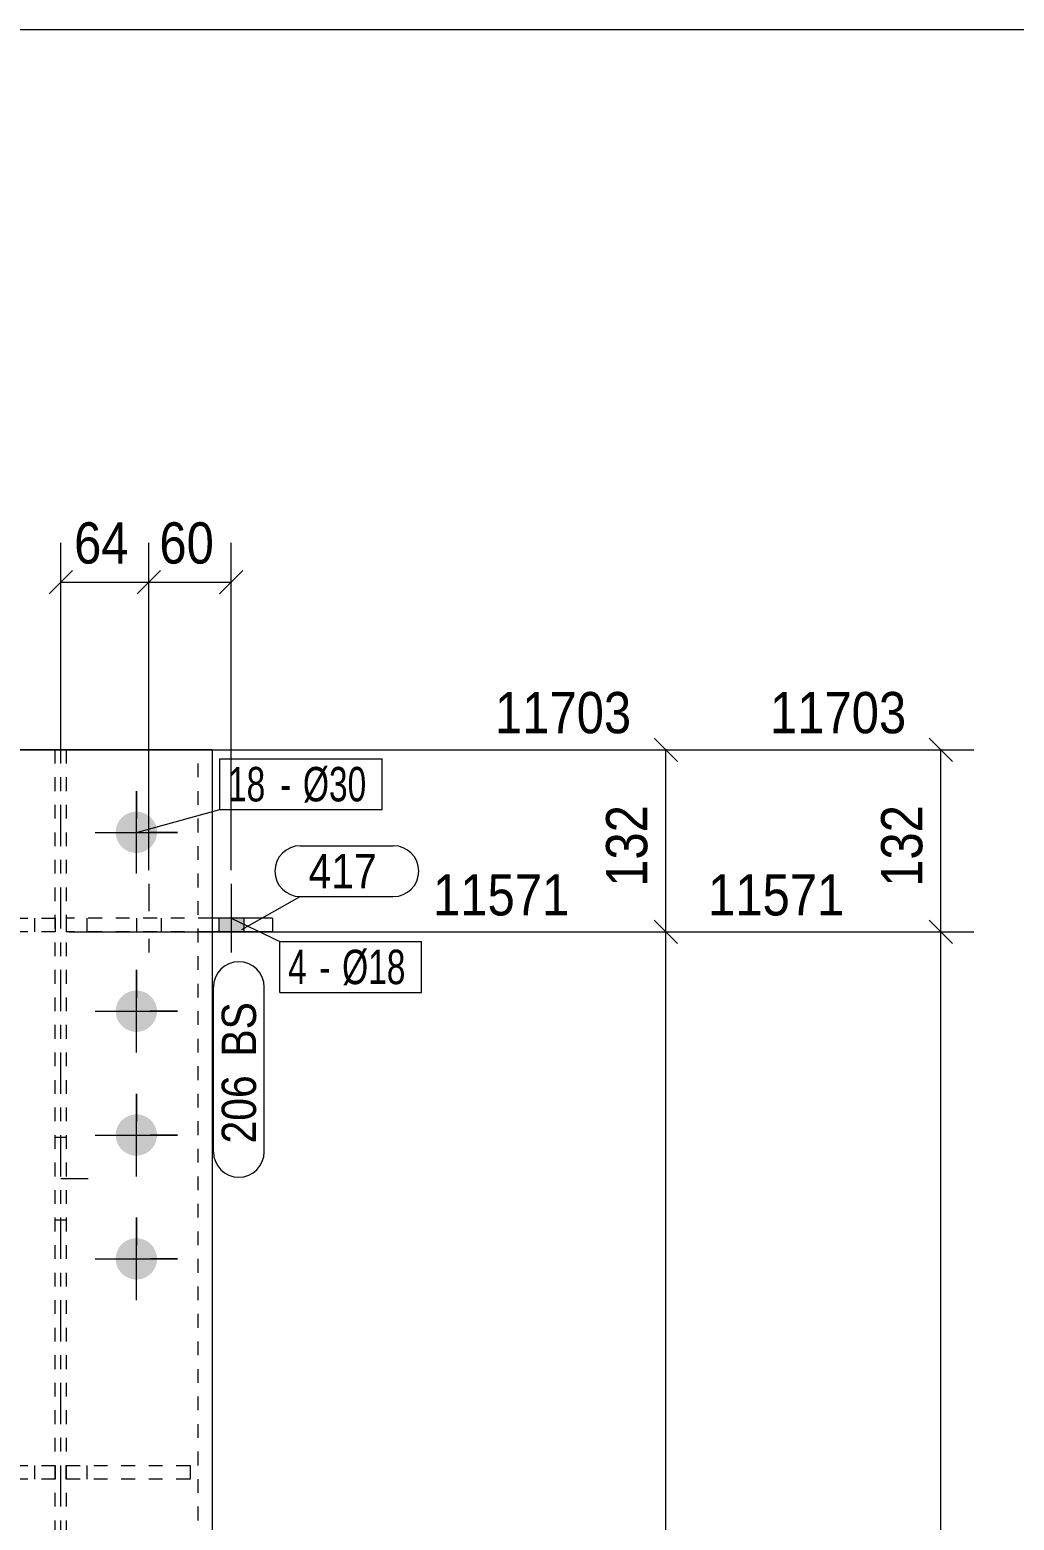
# Model space of a CAD drawing. Header units: millimetres. Extents: x 2 to 579, y 1 to 405.
# Drawn here: x 82.8 to 154.4, y 296.7 to 405 of the extents above; entities that cross this region are included whole.
import ezdxf

# ---------------------------------------------------------------- set-up
doc = ezdxf.new("R2010")
doc.units = ezdxf.units.MM
for name, pattern in [('XKITLINE00', [0]), ('XKITLINE01', [4, 1, -1, 1, -1]), ('XKITLINE02', [4, 2, -2]), ('XKITLINE03', [6, 3, -1, 1, -1])]:
    doc.linetypes.add(name, pattern=pattern)
for name, color, linetype, lineweight in [('Bolt', 3, 'Continuous', 0), ('BoltMark', 7, 'Continuous', 0), ('Dimensions', 7, 'Continuous', 0), ('DrawingSheet', 5, 'Continuous', 0), ('Part', 2, 'Continuous', 0), ('PartMark', 7, 'Continuous', 0)]:
    doc.layers.add(name, color=color, linetype=linetype, lineweight=lineweight)
doc.styles.add('ARIAL', font='ARIAL.TTF')
doc.styles.add('ARIAL_NARROW', font='ARIALN.TTF')

# ---------------------------------------------------------------- blocks, each defined once
blk = doc.blocks.new('*A24')
at = {"layer": 'Bolt', "color": 3, "linetype": 'XKITLINE02', "lineweight": 0}
for p, q in [((85.48, 324.5), (84.68, 324.5)), ((87.08, 321.5), (83.08, 321.5)), ((85.48, 318.5), (84.68, 318.5))]:
    blk.add_line(p, q, dxfattribs=at)
blk = doc.blocks.new('*A26')
at = {"layer": 'Bolt'}
for points in [[(89.08, 346.72), (89.08, 346.76), (89.08, 346.79), (89.08, 346.83), (89.09, 346.87), (89.09, 346.9), (89.1, 346.94), (89.11, 346.97), (89.11, 347.01), (89.12, 347.05), (89.13, 347.08), (89.14, 347.12), (89.15, 347.15), (89.16, 347.19), (89.18, 347.22), (89.19, 347.26), (89.21, 347.29), (89.22, 347.32), (89.24, 347.36), (89.25, 347.39), (89.27, 347.42), (89.29, 347.45), (89.31, 347.48), (89.33, 347.52), (89.35, 347.55), (89.37, 347.58), (89.39, 347.61), (89.42, 347.63), (89.44, 347.66), (89.47, 347.69), (89.49, 347.72), (89.52, 347.74), (89.54, 347.77), (89.57, 347.79), (89.6, 347.82), (89.63, 347.84), (89.65, 347.86), (89.68, 347.89), (89.71, 347.91), (89.74, 347.93), (89.77, 347.95), (89.81, 347.97), (89.84, 347.99), (89.87, 348.01), (89.9, 348.02), (89.94, 348.04), (89.97, 348.05), (90, 348.07), (90.04, 348.08), (90.07, 348.09), (90.11, 348.11), (90.14, 348.12), (90.18, 348.13), (90.21, 348.14), (90.25, 348.15), (90.28, 348.15), (90.32, 348.16), (90.36, 348.17), (90.39, 348.17), (90.43, 348.18), (90.47, 348.18), (90.5, 348.18), (90.54, 348.18), (90.58, 348.18), (90.61, 348.18), (90.65, 348.18), (90.69, 348.18), (90.72, 348.18), (90.76, 348.17), (90.8, 348.17), (90.83, 348.16), (90.87, 348.15), (90.91, 348.15), (90.94, 348.14), (90.98, 348.13), (91.01, 348.12), (91.05, 348.11), (91.08, 348.09), (91.12, 348.08), (91.15, 348.07), (91.19, 348.05), (91.22, 348.04), (91.25, 348.02), (91.28, 348.01), (91.32, 347.99), (91.35, 347.97), (91.38, 347.95), (91.41, 347.93), (91.44, 347.91), (91.47, 347.89), (91.5, 347.86), (91.53, 347.84), (91.56, 347.82), (91.58, 347.79), (91.61, 347.77), (91.64, 347.74), (91.66, 347.72), (91.69, 347.69), (91.71, 347.66), (91.74, 347.63), (91.76, 347.61), (91.78, 347.58), (91.8, 347.55), (91.82, 347.52), (91.84, 347.48), (91.86, 347.45), (91.88, 347.42), (91.9, 347.39), (91.92, 347.36), (91.93, 347.32), (91.95, 347.29), (91.96, 347.26), (91.98, 347.22), (91.99, 347.19), (92, 347.15), (92.01, 347.12), (92.02, 347.08), (92.03, 347.05), (92.04, 347.01), (92.05, 346.97), (92.06, 346.94), (92.06, 346.9), (92.07, 346.87), (92.07, 346.83), (92.07, 346.79), (92.08, 346.76), (92.08, 346.72), (92.08, 346.68), (92.08, 346.65), (92.08, 346.61), (92.07, 346.57), (92.07, 346.54), (92.07, 346.5), (92.06, 346.46), (92.06, 346.43), (92.05, 346.39), (92.04, 346.35), (92.03, 346.32), (92.02, 346.28), (92.01, 346.25), (92, 346.21), (91.99, 346.18), (91.98, 346.14), (91.96, 346.11), (91.95, 346.07), (91.93, 346.04), (91.92, 346.01), (91.9, 345.98), (91.88, 345.94), (91.86, 345.91), (91.84, 345.88), (91.82, 345.85), (91.8, 345.82), (91.78, 345.79), (91.76, 345.76), (91.74, 345.73), (91.71, 345.7), (91.69, 345.68), (91.66, 345.65), (91.64, 345.62), (91.61, 345.6), (91.58, 345.57), (91.56, 345.55), (91.53, 345.52), (91.5, 345.5), (91.47, 345.48), (91.44, 345.46), (91.41, 345.44), (91.38, 345.42), (91.35, 345.4), (91.32, 345.38), (91.28, 345.36), (91.25, 345.34), (91.22, 345.33), (91.19, 345.31), (91.15, 345.3), (91.12, 345.28), (91.08, 345.27), (91.05, 345.26), (91.01, 345.25), (90.98, 345.24), (90.94, 345.23), (90.91, 345.22), (90.87, 345.21), (90.83, 345.2), (90.8, 345.2), (90.76, 345.19), (90.72, 345.19), (90.69, 345.19), (90.65, 345.18), (90.61, 345.18), (90.58, 345.18), (90.54, 345.18), (90.5, 345.18), (90.47, 345.19), (90.43, 345.19), (90.39, 345.19), (90.36, 345.2), (90.32, 345.2), (90.28, 345.21), (90.25, 345.22), (90.21, 345.23), (90.18, 345.24), (90.14, 345.25), (90.11, 345.26), (90.07, 345.27), (90.04, 345.28), (90, 345.3), (89.97, 345.31), (89.94, 345.33), (89.9, 345.34), (89.87, 345.36), (89.84, 345.38), (89.81, 345.4), (89.77, 345.42), (89.74, 345.44), (89.71, 345.46), (89.68, 345.48), (89.65, 345.5), (89.63, 345.52), (89.6, 345.55), (89.57, 345.57), (89.54, 345.6), (89.52, 345.62), (89.49, 345.65), (89.47, 345.68), (89.44, 345.7), (89.42, 345.73), (89.39, 345.76), (89.37, 345.79), (89.35, 345.82), (89.33, 345.85), (89.31, 345.88), (89.29, 345.91), (89.27, 345.94), (89.25, 345.98), (89.24, 346.01), (89.22, 346.04), (89.21, 346.07), (89.19, 346.11), (89.18, 346.14), (89.16, 346.18), (89.15, 346.21), (89.14, 346.25), (89.13, 346.28), (89.12, 346.32), (89.11, 346.35), (89.11, 346.39), (89.1, 346.43), (89.09, 346.46), (89.09, 346.5), (89.08, 346.54), (89.08, 346.57), (89.08, 346.61), (89.08, 346.65), (89.08, 346.68)], [(89.08, 333.72), (89.08, 333.76), (89.08, 333.79), (89.08, 333.83), (89.09, 333.87), (89.09, 333.9), (89.1, 333.94), (89.11, 333.97), (89.11, 334.01), (89.12, 334.05), (89.13, 334.08), (89.14, 334.12), (89.15, 334.15), (89.16, 334.19), (89.18, 334.22), (89.19, 334.26), (89.21, 334.29), (89.22, 334.32), (89.24, 334.36), (89.25, 334.39), (89.27, 334.42), (89.29, 334.45), (89.31, 334.48), (89.33, 334.52), (89.35, 334.55), (89.37, 334.58), (89.39, 334.61), (89.42, 334.63), (89.44, 334.66), (89.47, 334.69), (89.49, 334.72), (89.52, 334.74), (89.54, 334.77), (89.57, 334.79), (89.6, 334.82), (89.63, 334.84), (89.65, 334.86), (89.68, 334.89), (89.71, 334.91), (89.74, 334.93), (89.77, 334.95), (89.81, 334.97), (89.84, 334.99), (89.87, 335.01), (89.9, 335.02), (89.94, 335.04), (89.97, 335.05), (90, 335.07), (90.04, 335.08), (90.07, 335.09), (90.11, 335.11), (90.14, 335.12), (90.18, 335.13), (90.21, 335.14), (90.25, 335.15), (90.28, 335.15), (90.32, 335.16), (90.36, 335.17), (90.39, 335.17), (90.43, 335.18), (90.47, 335.18), (90.5, 335.18), (90.54, 335.18), (90.58, 335.18), (90.61, 335.18), (90.65, 335.18), (90.69, 335.18), (90.72, 335.18), (90.76, 335.17), (90.8, 335.17), (90.83, 335.16), (90.87, 335.15), (90.91, 335.15), (90.94, 335.14), (90.98, 335.13), (91.01, 335.12), (91.05, 335.11), (91.08, 335.09), (91.12, 335.08), (91.15, 335.07), (91.19, 335.05), (91.22, 335.04), (91.25, 335.02), (91.28, 335.01), (91.32, 334.99), (91.35, 334.97), (91.38, 334.95), (91.41, 334.93), (91.44, 334.91), (91.47, 334.89), (91.5, 334.86), (91.53, 334.84), (91.56, 334.82), (91.58, 334.79), (91.61, 334.77), (91.64, 334.74), (91.66, 334.72), (91.69, 334.69), (91.71, 334.66), (91.74, 334.63), (91.76, 334.61), (91.78, 334.58), (91.8, 334.55), (91.82, 334.52), (91.84, 334.48), (91.86, 334.45), (91.88, 334.42), (91.9, 334.39), (91.92, 334.36), (91.93, 334.32), (91.95, 334.29), (91.96, 334.26), (91.98, 334.22), (91.99, 334.19), (92, 334.15), (92.01, 334.12), (92.02, 334.08), (92.03, 334.05), (92.04, 334.01), (92.05, 333.97), (92.06, 333.94), (92.06, 333.9), (92.07, 333.87), (92.07, 333.83), (92.07, 333.79), (92.08, 333.76), (92.08, 333.72), (92.08, 333.68), (92.08, 333.65), (92.08, 333.61), (92.07, 333.57), (92.07, 333.54), (92.07, 333.5), (92.06, 333.46), (92.06, 333.43), (92.05, 333.39), (92.04, 333.35), (92.03, 333.32), (92.02, 333.28), (92.01, 333.25), (92, 333.21), (91.99, 333.18), (91.98, 333.14), (91.96, 333.11), (91.95, 333.07), (91.93, 333.04), (91.92, 333.01), (91.9, 332.98), (91.88, 332.94), (91.86, 332.91), (91.84, 332.88), (91.82, 332.85), (91.8, 332.82), (91.78, 332.79), (91.76, 332.76), (91.74, 332.73), (91.71, 332.7), (91.69, 332.68), (91.66, 332.65), (91.64, 332.62), (91.61, 332.6), (91.58, 332.57), (91.56, 332.55), (91.53, 332.52), (91.5, 332.5), (91.47, 332.48), (91.44, 332.46), (91.41, 332.44), (91.38, 332.42), (91.35, 332.4), (91.32, 332.38), (91.28, 332.36), (91.25, 332.34), (91.22, 332.33), (91.19, 332.31), (91.15, 332.3), (91.12, 332.28), (91.08, 332.27), (91.05, 332.26), (91.01, 332.25), (90.98, 332.24), (90.94, 332.23), (90.91, 332.22), (90.87, 332.21), (90.83, 332.2), (90.8, 332.2), (90.76, 332.19), (90.72, 332.19), (90.69, 332.19), (90.65, 332.18), (90.61, 332.18), (90.58, 332.18), (90.54, 332.18), (90.5, 332.18), (90.47, 332.19), (90.43, 332.19), (90.39, 332.19), (90.36, 332.2), (90.32, 332.2), (90.28, 332.21), (90.25, 332.22), (90.21, 332.23), (90.18, 332.24), (90.14, 332.25), (90.11, 332.26), (90.07, 332.27), (90.04, 332.28), (90, 332.3), (89.97, 332.31), (89.94, 332.33), (89.9, 332.34), (89.87, 332.36), (89.84, 332.38), (89.81, 332.4), (89.77, 332.42), (89.74, 332.44), (89.71, 332.46), (89.68, 332.48), (89.65, 332.5), (89.63, 332.52), (89.6, 332.55), (89.57, 332.57), (89.54, 332.6), (89.52, 332.62), (89.49, 332.65), (89.47, 332.68), (89.44, 332.7), (89.42, 332.73), (89.39, 332.76), (89.37, 332.79), (89.35, 332.82), (89.33, 332.85), (89.31, 332.88), (89.29, 332.91), (89.27, 332.94), (89.25, 332.98), (89.24, 333.01), (89.22, 333.04), (89.21, 333.07), (89.19, 333.11), (89.18, 333.14), (89.16, 333.18), (89.15, 333.21), (89.14, 333.25), (89.13, 333.28), (89.12, 333.32), (89.11, 333.35), (89.11, 333.39), (89.1, 333.43), (89.09, 333.46), (89.09, 333.5), (89.08, 333.54), (89.08, 333.57), (89.08, 333.61), (89.08, 333.65), (89.08, 333.68)], [(89.08, 324.72), (89.08, 324.76), (89.08, 324.79), (89.08, 324.83), (89.09, 324.87), (89.09, 324.9), (89.1, 324.94), (89.11, 324.97), (89.11, 325.01), (89.12, 325.05), (89.13, 325.08), (89.14, 325.12), (89.15, 325.15), (89.16, 325.19), (89.18, 325.22), (89.19, 325.26), (89.21, 325.29), (89.22, 325.32), (89.24, 325.36), (89.25, 325.39), (89.27, 325.42), (89.29, 325.45), (89.31, 325.48), (89.33, 325.52), (89.35, 325.55), (89.37, 325.58), (89.39, 325.61), (89.42, 325.63), (89.44, 325.66), (89.47, 325.69), (89.49, 325.72), (89.52, 325.74), (89.54, 325.77), (89.57, 325.79), (89.6, 325.82), (89.63, 325.84), (89.65, 325.86), (89.68, 325.89), (89.71, 325.91), (89.74, 325.93), (89.77, 325.95), (89.81, 325.97), (89.84, 325.99), (89.87, 326.01), (89.9, 326.02), (89.94, 326.04), (89.97, 326.05), (90, 326.07), (90.04, 326.08), (90.07, 326.09), (90.11, 326.11), (90.14, 326.12), (90.18, 326.13), (90.21, 326.14), (90.25, 326.15), (90.28, 326.15), (90.32, 326.16), (90.36, 326.17), (90.39, 326.17), (90.43, 326.18), (90.47, 326.18), (90.5, 326.18), (90.54, 326.18), (90.58, 326.18), (90.61, 326.18), (90.65, 326.18), (90.69, 326.18), (90.72, 326.18), (90.76, 326.17), (90.8, 326.17), (90.83, 326.16), (90.87, 326.15), (90.91, 326.15), (90.94, 326.14), (90.98, 326.13), (91.01, 326.12), (91.05, 326.11), (91.08, 326.09), (91.12, 326.08), (91.15, 326.07), (91.19, 326.05), (91.22, 326.04), (91.25, 326.02), (91.28, 326.01), (91.32, 325.99), (91.35, 325.97), (91.38, 325.95), (91.41, 325.93), (91.44, 325.91), (91.47, 325.89), (91.5, 325.86), (91.53, 325.84), (91.56, 325.82), (91.58, 325.79), (91.61, 325.77), (91.64, 325.74), (91.66, 325.72), (91.69, 325.69), (91.71, 325.66), (91.74, 325.63), (91.76, 325.61), (91.78, 325.58), (91.8, 325.55), (91.82, 325.52), (91.84, 325.48), (91.86, 325.45), (91.88, 325.42), (91.9, 325.39), (91.92, 325.36), (91.93, 325.32), (91.95, 325.29), (91.96, 325.26), (91.98, 325.22), (91.99, 325.19), (92, 325.15), (92.01, 325.12), (92.02, 325.08), (92.03, 325.05), (92.04, 325.01), (92.05, 324.97), (92.06, 324.94), (92.06, 324.9), (92.07, 324.87), (92.07, 324.83), (92.07, 324.79), (92.08, 324.76), (92.08, 324.72), (92.08, 324.68), (92.08, 324.65), (92.08, 324.61), (92.07, 324.57), (92.07, 324.54), (92.07, 324.5), (92.06, 324.46), (92.06, 324.43), (92.05, 324.39), (92.04, 324.35), (92.03, 324.32), (92.02, 324.28), (92.01, 324.25), (92, 324.21), (91.99, 324.18), (91.98, 324.14), (91.96, 324.11), (91.95, 324.07), (91.93, 324.04), (91.92, 324.01), (91.9, 323.98), (91.88, 323.94), (91.86, 323.91), (91.84, 323.88), (91.82, 323.85), (91.8, 323.82), (91.78, 323.79), (91.76, 323.76), (91.74, 323.73), (91.71, 323.7), (91.69, 323.68), (91.66, 323.65), (91.64, 323.62), (91.61, 323.6), (91.58, 323.57), (91.56, 323.55), (91.53, 323.52), (91.5, 323.5), (91.47, 323.48), (91.44, 323.46), (91.41, 323.44), (91.38, 323.42), (91.35, 323.4), (91.32, 323.38), (91.28, 323.36), (91.25, 323.34), (91.22, 323.33), (91.19, 323.31), (91.15, 323.3), (91.12, 323.28), (91.08, 323.27), (91.05, 323.26), (91.01, 323.25), (90.98, 323.24), (90.94, 323.23), (90.91, 323.22), (90.87, 323.21), (90.83, 323.2), (90.8, 323.2), (90.76, 323.19), (90.72, 323.19), (90.69, 323.19), (90.65, 323.18), (90.61, 323.18), (90.58, 323.18), (90.54, 323.18), (90.5, 323.18), (90.47, 323.19), (90.43, 323.19), (90.39, 323.19), (90.36, 323.2), (90.32, 323.2), (90.28, 323.21), (90.25, 323.22), (90.21, 323.23), (90.18, 323.24), (90.14, 323.25), (90.11, 323.26), (90.07, 323.27), (90.04, 323.28), (90, 323.3), (89.97, 323.31), (89.94, 323.33), (89.9, 323.34), (89.87, 323.36), (89.84, 323.38), (89.81, 323.4), (89.77, 323.42), (89.74, 323.44), (89.71, 323.46), (89.68, 323.48), (89.65, 323.5), (89.63, 323.52), (89.6, 323.55), (89.57, 323.57), (89.54, 323.6), (89.52, 323.62), (89.49, 323.65), (89.47, 323.68), (89.44, 323.7), (89.42, 323.73), (89.39, 323.76), (89.37, 323.79), (89.35, 323.82), (89.33, 323.85), (89.31, 323.88), (89.29, 323.91), (89.27, 323.94), (89.25, 323.98), (89.24, 324.01), (89.22, 324.04), (89.21, 324.07), (89.19, 324.11), (89.18, 324.14), (89.16, 324.18), (89.15, 324.21), (89.14, 324.25), (89.13, 324.28), (89.12, 324.32), (89.11, 324.35), (89.11, 324.39), (89.1, 324.43), (89.09, 324.46), (89.09, 324.5), (89.08, 324.54), (89.08, 324.57), (89.08, 324.61), (89.08, 324.65), (89.08, 324.68)], [(89.08, 315.72), (89.08, 315.76), (89.08, 315.79), (89.08, 315.83), (89.09, 315.87), (89.09, 315.9), (89.1, 315.94), (89.11, 315.97), (89.11, 316.01), (89.12, 316.05), (89.13, 316.08), (89.14, 316.12), (89.15, 316.15), (89.16, 316.19), (89.18, 316.22), (89.19, 316.26), (89.21, 316.29), (89.22, 316.32), (89.24, 316.36), (89.25, 316.39), (89.27, 316.42), (89.29, 316.45), (89.31, 316.48), (89.33, 316.52), (89.35, 316.55), (89.37, 316.58), (89.39, 316.61), (89.42, 316.63), (89.44, 316.66), (89.47, 316.69), (89.49, 316.72), (89.52, 316.74), (89.54, 316.77), (89.57, 316.79), (89.6, 316.82), (89.63, 316.84), (89.65, 316.86), (89.68, 316.89), (89.71, 316.91), (89.74, 316.93), (89.77, 316.95), (89.81, 316.97), (89.84, 316.99), (89.87, 317.01), (89.9, 317.02), (89.94, 317.04), (89.97, 317.05), (90, 317.07), (90.04, 317.08), (90.07, 317.09), (90.11, 317.11), (90.14, 317.12), (90.18, 317.13), (90.21, 317.14), (90.25, 317.15), (90.28, 317.15), (90.32, 317.16), (90.36, 317.17), (90.39, 317.17), (90.43, 317.18), (90.47, 317.18), (90.5, 317.18), (90.54, 317.18), (90.58, 317.18), (90.61, 317.18), (90.65, 317.18), (90.69, 317.18), (90.72, 317.18), (90.76, 317.17), (90.8, 317.17), (90.83, 317.16), (90.87, 317.15), (90.91, 317.15), (90.94, 317.14), (90.98, 317.13), (91.01, 317.12), (91.05, 317.11), (91.08, 317.09), (91.12, 317.08), (91.15, 317.07), (91.19, 317.05), (91.22, 317.04), (91.25, 317.02), (91.28, 317.01), (91.32, 316.99), (91.35, 316.97), (91.38, 316.95), (91.41, 316.93), (91.44, 316.91), (91.47, 316.89), (91.5, 316.86), (91.53, 316.84), (91.56, 316.82), (91.58, 316.79), (91.61, 316.77), (91.64, 316.74), (91.66, 316.72), (91.69, 316.69), (91.71, 316.66), (91.74, 316.63), (91.76, 316.61), (91.78, 316.58), (91.8, 316.55), (91.82, 316.52), (91.84, 316.48), (91.86, 316.45), (91.88, 316.42), (91.9, 316.39), (91.92, 316.36), (91.93, 316.32), (91.95, 316.29), (91.96, 316.26), (91.98, 316.22), (91.99, 316.19), (92, 316.15), (92.01, 316.12), (92.02, 316.08), (92.03, 316.05), (92.04, 316.01), (92.05, 315.97), (92.06, 315.94), (92.06, 315.9), (92.07, 315.87), (92.07, 315.83), (92.07, 315.79), (92.08, 315.76), (92.08, 315.72), (92.08, 315.68), (92.08, 315.65), (92.08, 315.61), (92.07, 315.57), (92.07, 315.54), (92.07, 315.5), (92.06, 315.46), (92.06, 315.43), (92.05, 315.39), (92.04, 315.35), (92.03, 315.32), (92.02, 315.28), (92.01, 315.25), (92, 315.21), (91.99, 315.18), (91.98, 315.14), (91.96, 315.11), (91.95, 315.07), (91.93, 315.04), (91.92, 315.01), (91.9, 314.98), (91.88, 314.94), (91.86, 314.91), (91.84, 314.88), (91.82, 314.85), (91.8, 314.82), (91.78, 314.79), (91.76, 314.76), (91.74, 314.73), (91.71, 314.7), (91.69, 314.68), (91.66, 314.65), (91.64, 314.62), (91.61, 314.6), (91.58, 314.57), (91.56, 314.55), (91.53, 314.52), (91.5, 314.5), (91.47, 314.48), (91.44, 314.46), (91.41, 314.44), (91.38, 314.42), (91.35, 314.4), (91.32, 314.38), (91.28, 314.36), (91.25, 314.34), (91.22, 314.33), (91.19, 314.31), (91.15, 314.3), (91.12, 314.28), (91.08, 314.27), (91.05, 314.26), (91.01, 314.25), (90.98, 314.24), (90.94, 314.23), (90.91, 314.22), (90.87, 314.21), (90.83, 314.2), (90.8, 314.2), (90.76, 314.19), (90.72, 314.19), (90.69, 314.19), (90.65, 314.18), (90.61, 314.18), (90.58, 314.18), (90.54, 314.18), (90.5, 314.18), (90.47, 314.19), (90.43, 314.19), (90.39, 314.19), (90.36, 314.2), (90.32, 314.2), (90.28, 314.21), (90.25, 314.22), (90.21, 314.23), (90.18, 314.24), (90.14, 314.25), (90.11, 314.26), (90.07, 314.27), (90.04, 314.28), (90, 314.3), (89.97, 314.31), (89.94, 314.33), (89.9, 314.34), (89.87, 314.36), (89.84, 314.38), (89.81, 314.4), (89.77, 314.42), (89.74, 314.44), (89.71, 314.46), (89.68, 314.48), (89.65, 314.5), (89.63, 314.52), (89.6, 314.55), (89.57, 314.57), (89.54, 314.6), (89.52, 314.62), (89.49, 314.65), (89.47, 314.68), (89.44, 314.7), (89.42, 314.73), (89.39, 314.76), (89.37, 314.79), (89.35, 314.82), (89.33, 314.85), (89.31, 314.88), (89.29, 314.91), (89.27, 314.94), (89.25, 314.98), (89.24, 315.01), (89.22, 315.04), (89.21, 315.07), (89.19, 315.11), (89.18, 315.14), (89.16, 315.18), (89.15, 315.21), (89.14, 315.25), (89.13, 315.28), (89.12, 315.32), (89.11, 315.35), (89.11, 315.39), (89.1, 315.43), (89.09, 315.46), (89.09, 315.5), (89.08, 315.54), (89.08, 315.57), (89.08, 315.61), (89.08, 315.65), (89.08, 315.68)]]:
    blk.add_hatch(color=3, dxfattribs=at).paths.add_polyline_path(points, flags=17)
at = {"layer": 'Bolt', "color": 3, "linetype": 'XKITLINE00', "lineweight": 0}
for p, q in [((90.58, 343.68), (90.58, 349.68)), ((87.58, 346.68), (93.58, 346.68)), ((90.58, 330.68), (90.58, 336.68)), ((87.58, 333.68), (93.58, 333.68)), ((90.58, 321.68), (90.58, 327.68)), ((87.58, 324.68), (93.58, 324.68)), ((90.58, 312.68), (90.58, 318.68)), ((87.58, 315.68), (93.58, 315.68))]:
    blk.add_line(p, q, dxfattribs=at)
blk = doc.blocks.new('*A27')
at = {"layer": 'Bolt', "color": 3, "linetype": 'XKITLINE00', "lineweight": 0}
for p, q in [((90.58, 349.68), (90.58, 347.68)), ((87.58, 346.68), (89.58, 346.68)), ((93.58, 346.68), (91.58, 346.68)), ((90.58, 343.68), (90.58, 345.68)), ((90.58, 336.68), (90.58, 334.68)), ((87.58, 333.68), (89.58, 333.68)), ((93.58, 333.68), (91.58, 333.68)), ((90.58, 330.68), (90.58, 332.68)), ((90.58, 327.68), (90.58, 325.68)), ((87.58, 324.68), (89.58, 324.68)), ((93.58, 324.68), (91.58, 324.68)), ((90.58, 321.68), (90.58, 323.68)), ((90.58, 318.68), (90.58, 316.68)), ((87.58, 315.68), (89.58, 315.68)), ((93.58, 315.68), (91.58, 315.68)), ((90.58, 312.68), (90.58, 314.68))]:
    blk.add_line(p, q, dxfattribs=at)
blk = doc.blocks.new('*A29')
at = {"layer": 'Bolt'}
blk.add_hatch(color=3, dxfattribs=at).paths.add_polyline_path([(98.38, 340.44), (98.38, 339.44), (96.58, 339.44), (96.58, 340.44)], flags=17)
blk.add_hatch(color=3, dxfattribs=at).paths.add_polyline_path([(98.38, 340.44), (98.38, 339.44), (96.58, 339.44), (96.58, 340.44)], flags=17)
at = {"layer": 'Bolt', "color": 3, "linetype": 'XKITLINE02', "lineweight": 0}
for p, q in [((91.48, 342.94), (91.48, 337.94)), ((91.48, 342.94), (91.48, 337.94)), ((90.58, 340.44), (90.58, 339.44)), ((90.58, 340.44), (90.58, 339.44)), ((92.38, 340.44), (92.38, 339.44)), ((92.38, 340.44), (92.38, 339.44))]:
    blk.add_line(p, q, dxfattribs=at)
at = {"layer": 'Bolt', "color": 3, "linetype": 'XKITLINE00', "lineweight": 0}
for p, q in [((97.48, 342.94), (97.48, 337.94)), ((97.48, 342.94), (97.48, 337.94)), ((96.58, 340.44), (96.58, 339.44)), ((96.58, 340.44), (96.58, 339.44)), ((98.38, 340.44), (98.38, 339.44)), ((98.38, 340.44), (98.38, 339.44))]:
    blk.add_line(p, q, dxfattribs=at)
blk = doc.blocks.new('*A30')
at = {"layer": 'Part', "color": 7, "linetype": 'XKITLINE03', "lineweight": 0}
blk.add_line((85.08, 201.68), (85.08, 362.68), dxfattribs=at)
at = {"layer": 'Part', "color": 7, "linetype": 'XKITLINE01', "lineweight": 0}
for p, q in [((95.08, 352.68), (75.08, 352.68)), ((84.68, 201.68), (84.68, 352.68)), ((85.48, 352.68), (85.48, 201.68)), ((95.08, 216.68), (95.08, 352.68))]:
    blk.add_line(p, q, dxfattribs=at)
blk = doc.blocks.new('*A32')
at = {"layer": 'Part', "color": 2, "linetype": 'XKITLINE00', "lineweight": 0}
for p, q in [((74.08, 352.68), (96.08, 352.68)), ((96.08, 352.68), (96.08, 216.68))]:
    blk.add_line(p, q, dxfattribs=at)
blk = doc.blocks.new('*A33')
at = {"layer": 'Part', "color": 7, "linetype": 'XKITLINE01', "lineweight": 0}
for q in [(74.08, 352.68), (96.08, 216.68)]:
    blk.add_line((96.08, 352.68), q, dxfattribs=at)
blk = doc.blocks.new('*A39')
at = {"layer": 'Part', "color": 7, "linetype": 'XKITLINE01', "lineweight": 0}
for p, q in [((75.68, 300.68), (84.68, 300.68)), ((75.68, 299.68), (75.68, 300.68)), ((83.18, 300.68), (83.18, 299.68)), ((84.68, 300.68), (84.68, 299.68)), ((84.68, 299.68), (75.68, 299.68))]:
    blk.add_line(p, q, dxfattribs=at)
blk = doc.blocks.new('*A40')
at = {"layer": 'Part', "color": 7, "linetype": 'XKITLINE01', "lineweight": 0}
for p, q in [((85.48, 300.68), (94.48, 300.68)), ((85.48, 299.68), (85.48, 300.68)), ((86.98, 300.68), (86.98, 299.68)), ((94.48, 300.68), (94.48, 299.68)), ((94.48, 299.68), (85.48, 299.68))]:
    blk.add_line(p, q, dxfattribs=at)
blk = doc.blocks.new('*A41')
at = {"layer": 'Part', "color": 7, "linetype": 'XKITLINE01', "lineweight": 0}
for p, q in [((75.68, 340.44), (84.68, 340.44)), ((75.68, 339.44), (75.68, 340.44)), ((83.18, 340.44), (83.18, 339.44)), ((84.68, 340.44), (84.68, 339.44)), ((84.68, 339.44), (75.68, 339.44))]:
    blk.add_line(p, q, dxfattribs=at)
blk = doc.blocks.new('*A42')
at = {"layer": 'Part', "color": 7, "linetype": 'XKITLINE01', "lineweight": 0}
for p, q in [((85.48, 340.44), (85.48, 339.44)), ((96.08, 340.44), (85.48, 340.44)), ((86.98, 340.44), (86.98, 339.44)), ((96.08, 339.44), (85.48, 339.44))]:
    blk.add_line(p, q, dxfattribs=at)
at = {"layer": 'Part', "color": 2, "linetype": 'XKITLINE00', "lineweight": 0}
for p, q in [((100.48, 340.44), (96.08, 340.44)), ((100.48, 340.44), (100.48, 339.44)), ((100.48, 339.44), (96.08, 339.44))]:
    blk.add_line(p, q, dxfattribs=at)
blk = doc.blocks.new('*A55')
at = {"layer": 'DrawingSheet', "color": 5, "linetype": 'XKITLINE00', "lineweight": 0}
blk.add_line((579, 405), (5, 405), dxfattribs=at)
blk = doc.blocks.new('*A103')
at = {"layer": 'Dimensions', "color": 7, "linetype": 'XKITLINE00', "lineweight": 0}
for p, q in [((148.23, 340.29), (149.93, 338.59)), ((85.68, 339.44), (151.48, 339.44)), ((149.08, 88.86), (149.08, 339.44))]:
    blk.add_line(p, q, dxfattribs=at)
at = {"layer": 'Dimensions', "color": 3}
blk.add_point((149.08, 339.44), dxfattribs=at)
at = {"layer": 'Dimensions', "color": 3, "style": 'ARIAL', "width": 0.85}
blk.add_text('11571', height=3, dxfattribs=at).set_placement((132.15, 340.64))
blk = doc.blocks.new('*A104')
at = {"layer": 'Dimensions', "color": 7, "linetype": 'XKITLINE00', "lineweight": 0}
for p, q in [((148.23, 353.53), (149.93, 351.83)), ((96.08, 352.68), (151.48, 352.68)), ((149.08, 339.44), (149.08, 352.68)), ((148.23, 340.29), (149.93, 338.59)), ((85.68, 339.44), (151.48, 339.44))]:
    blk.add_line(p, q, dxfattribs=at)
at = {"layer": 'Dimensions', "color": 3}
for p in [(149.08, 352.68), (149.08, 339.44)]:
    blk.add_point(p, dxfattribs=at)
at = {"layer": 'Dimensions', "color": 3, "style": 'ARIAL', "width": 0.85}
blk.add_text('11703', height=3, dxfattribs=at).set_placement((136.65, 353.88))
blk.add_text('132', height=3, rotation=90.0002, dxfattribs=at).set_placement((147.73, 342.72))
blk = doc.blocks.new('*A106')
at = {"layer": 'Dimensions', "color": 7, "linetype": 'XKITLINE00', "lineweight": 0}
for p, q in [((128.23, 340.29), (129.93, 338.59)), ((85.68, 339.44), (131.48, 339.44)), ((129.08, 163.46), (129.08, 339.44))]:
    blk.add_line(p, q, dxfattribs=at)
at = {"layer": 'Dimensions', "color": 3}
blk.add_point((129.08, 339.44), dxfattribs=at)
at = {"layer": 'Dimensions', "color": 3, "style": 'ARIAL', "width": 0.85}
blk.add_text('11571', height=3, dxfattribs=at).set_placement((112.15, 340.64))
blk = doc.blocks.new('*A107')
at = {"layer": 'Dimensions', "color": 7, "linetype": 'XKITLINE00', "lineweight": 0}
for p, q in [((128.23, 353.53), (129.93, 351.83)), ((96.08, 352.68), (131.48, 352.68)), ((129.08, 339.44), (129.08, 352.68)), ((128.23, 340.29), (129.93, 338.59)), ((85.68, 339.44), (131.48, 339.44))]:
    blk.add_line(p, q, dxfattribs=at)
at = {"layer": 'Dimensions', "color": 3}
for p in [(129.08, 352.68), (129.08, 339.44)]:
    blk.add_point(p, dxfattribs=at)
at = {"layer": 'Dimensions', "color": 3, "style": 'ARIAL', "width": 0.85}
blk.add_text('11703', height=3, dxfattribs=at).set_placement((116.65, 353.88))
blk.add_text('132', height=3, rotation=90.0002, dxfattribs=at).set_placement((127.73, 342.72))
blk = doc.blocks.new('*A122')
at = {"layer": 'BoltMark', "color": 7, "linetype": 'XKITLINE00', "lineweight": 0}
for p, q in [((96.64, 352.03), (108.46, 352.03)), ((96.64, 348.33), (96.64, 352.03)), ((108.46, 348.33), (108.46, 352.03)), ((90.58, 346.68), (96.64, 348.33)), ((96.64, 348.33), (108.46, 348.33))]:
    blk.add_line(p, q, dxfattribs=at)
at = {"layer": 'BoltMark', "color": 3, "style": 'ARIAL_NARROW', "width": 0.85}
for s, p in [('18', (97.24, 348.93)), ('Ø30', (102.69, 348.93)), ('-', (101.03, 348.93))]:
    blk.add_text(s, height=2.5, dxfattribs=at).set_placement(p)
blk = doc.blocks.new('*A123')
at = {"layer": 'BoltMark', "color": 7, "linetype": 'XKITLINE00', "lineweight": 0}
for p, q in [((97.48, 340.44), (101.01, 338.75)), ((101.01, 338.75), (111.31, 338.75)), ((101.01, 335.05), (101.01, 338.75)), ((111.31, 335.05), (111.31, 338.75)), ((101.01, 335.05), (111.31, 335.05))]:
    blk.add_line(p, q, dxfattribs=at)
at = {"layer": 'BoltMark', "color": 3, "style": 'ARIAL_NARROW', "width": 0.85}
for s, p in [('4', (101.61, 335.65)), ('Ø18', (105.54, 335.65)), ('-', (103.88, 335.65))]:
    blk.add_text(s, height=2.5, dxfattribs=at).set_placement(p)
blk = doc.blocks.new('*A125')
at = {"layer": 'PartMark', "color": 7, "linetype": 'XKITLINE00', "lineweight": 0}
for p, q in [((102.5, 345.71), (109.26, 345.71)), ((98.25, 339.62), (102.5, 342.01)), ((102.5, 342.01), (109.26, 342.01))]:
    blk.add_line(p, q, dxfattribs=at)
for centre, start, end in [((102.5, 343.86), 90, 270), ((109.26, 343.86), 270, 90)]:
    blk.add_arc(centre, 1.85, start, end, dxfattribs=at)
at = {"layer": 'PartMark', "color": 3, "style": 'ARIAL', "width": 0.85}
blk.add_text('417', height=2.5, dxfattribs=at).set_placement((103.1, 342.61))
blk = doc.blocks.new('*A131')
at = {"layer": 'PartMark', "color": 7, "linetype": 'XKITLINE00', "lineweight": 0}
for p, q in [((96.18, 323.47), (96.18, 335.43)), ((99.88, 323.47), (99.88, 335.43))]:
    blk.add_line(p, q, dxfattribs=at)
for centre, start, end in [((98.03, 335.43), 0, 180), ((98.03, 323.47), 180, 0)]:
    blk.add_arc(centre, 1.85, start, end, dxfattribs=at)
at = {"layer": 'PartMark', "color": 3, "style": 'ARIAL', "width": 0.85}
for s, p in [('BS', (99.28, 330.38)), ('206', (99.28, 324.07))]:
    blk.add_text(s, height=2.5, rotation=90.0002, dxfattribs=at).set_placement(p)
blk = doc.blocks.new('*A135')
at = {"layer": 'Dimensions', "color": 7, "linetype": 'XKITLINE00', "lineweight": 0}
for p, q in [((85.08, 353.68), (85.08, 367.71)), ((91.48, 343.94), (91.48, 367.71)), ((85.93, 365.71), (84.23, 364.01)), ((92.33, 365.71), (90.63, 364.01)), ((85.08, 364.86), (91.48, 364.86))]:
    blk.add_line(p, q, dxfattribs=at)
at = {"layer": 'Dimensions', "color": 3}
for p in [(85.08, 364.86), (91.48, 364.86)]:
    blk.add_point(p, dxfattribs=at)
at = {"layer": 'Dimensions', "color": 3, "style": 'ARIAL', "width": 0.85}
blk.add_text('64', height=3, dxfattribs=at).set_placement((86.05, 366.21))
blk = doc.blocks.new('*A136')
at = {"layer": 'Dimensions', "color": 7, "linetype": 'XKITLINE00', "lineweight": 0}
for p, q in [((91.48, 343.94), (91.48, 367.71)), ((97.48, 343.94), (97.48, 367.71)), ((92.33, 365.71), (90.63, 364.01)), ((98.33, 365.71), (96.63, 364.01)), ((91.48, 364.86), (97.48, 364.86))]:
    blk.add_line(p, q, dxfattribs=at)
at = {"layer": 'Dimensions', "color": 3}
for p in [(91.48, 364.86), (97.48, 364.86)]:
    blk.add_point(p, dxfattribs=at)
at = {"layer": 'Dimensions', "color": 3, "style": 'ARIAL', "width": 0.85}
blk.add_text('60', height=3, dxfattribs=at).set_placement((92.25, 366.21))

msp = doc.modelspace()

# ---------------------------------------------------------------- block references
at = {"lineweight": 0}
for name in ['*A55', '*A135', '*A136', '*A104', '*A107', '*A32', '*A33', '*A122', '*A26', '*A27', '*A125', '*A103', '*A106', '*A29', '*A41', '*A42', '*A123', '*A131', '*A24', '*A39', '*A40']:
    msp.add_blockref(name, (0, 0), dxfattribs=at)
at = {"layer": 'Part', "lineweight": 0}
msp.add_blockref('*A30', (0, 0), dxfattribs=at)

doc.saveas('drawing.dxf')
